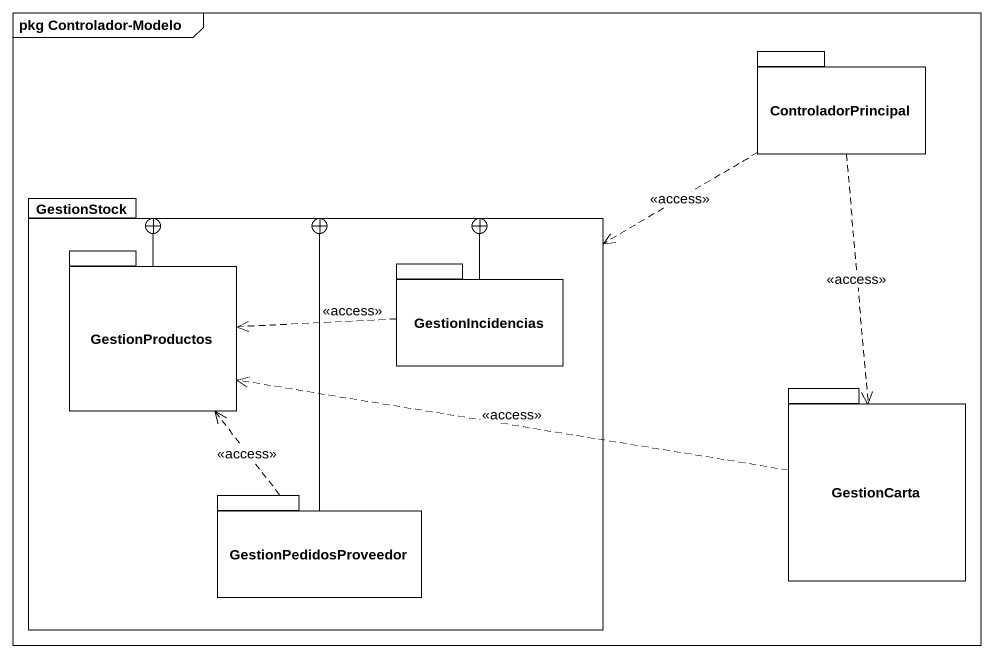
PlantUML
@startuml
mainframe pkg Controlador-Modelo
package ControladorPrincipal {
}
package GestionStock {
  package GestionProductos {
  }
  package GestionIncidencias {
  }
  package GestionPedidosProveedor {
  }
}
package GestionCarta {
}
ControladorPrincipal .left.> GestionStock : <<access>>
ControladorPrincipal ..> GestionCarta : <<access>>
GestionProductos -right-+ GestionStock
GestionIncidencias --+ GestionStock
GestionIncidencias .left.> GestionProductos : <<access>>
GestionCarta .left.> GestionProductos : <<access>>
GestionPedidosProveedor -up-+ GestionStock
GestionPedidosProveedor .up.> GestionProductos : <<access>>
@enduml
